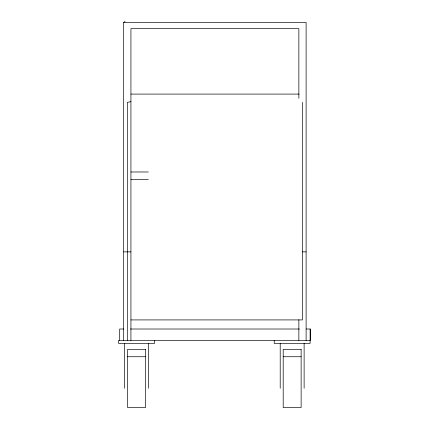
<?xml version="1.0" encoding="UTF-8"?>
<svg xmlns="http://www.w3.org/2000/svg" width="429" height="429" viewBox="0 0 429 429"><rect width="100%" height="100%" fill="white"/><g stroke="black" fill="none" stroke-linecap="round" stroke-linejoin="round"><path stroke-width="0.64" d="M123.686 340.438L123.686 22.431L125.07 21.45M130.931 101.657L127.311 102.381L127.311 340.438M123.686 22.431L306.108 22.431L306.108 340.438M130.931 94.09L299.136 94.09M130.931 171.981L148.327 171.981M130.931 179.595L148.327 179.595M123.686 251.866L130.931 251.866M302.488 251.866L306.108 251.866M130.931 319.916L302.488 319.916L302.488 102.381M123.708 329.011L119.691 329.011L119.691 340.438M130.384 329.011L299.41 329.011M306.091 329.011L310.371 329.011L310.371 340.438L118.629 340.438L118.629 343.425L154.499 343.425L154.499 340.438M127.595 356.735L145.533 356.735M283.199 356.735L301.131 356.735M310.103 329.011L310.103 343.425L274.228 343.425L274.228 340.438M304.123 343.425L304.123 388.266M298.863 98.311L298.863 28.663L130.931 28.663L130.931 340.438M298.863 319.696L298.863 340.438M280.207 343.425L280.207 388.266M148.52 343.425L148.52 388.266M124.608 343.425L124.608 388.266M145.533 349.383L127.595 349.383L127.595 407.55L145.533 407.55L145.533 349.383M301.131 349.383L283.199 349.383L283.199 407.55L301.131 407.55L301.131 349.383"/></g></svg>
